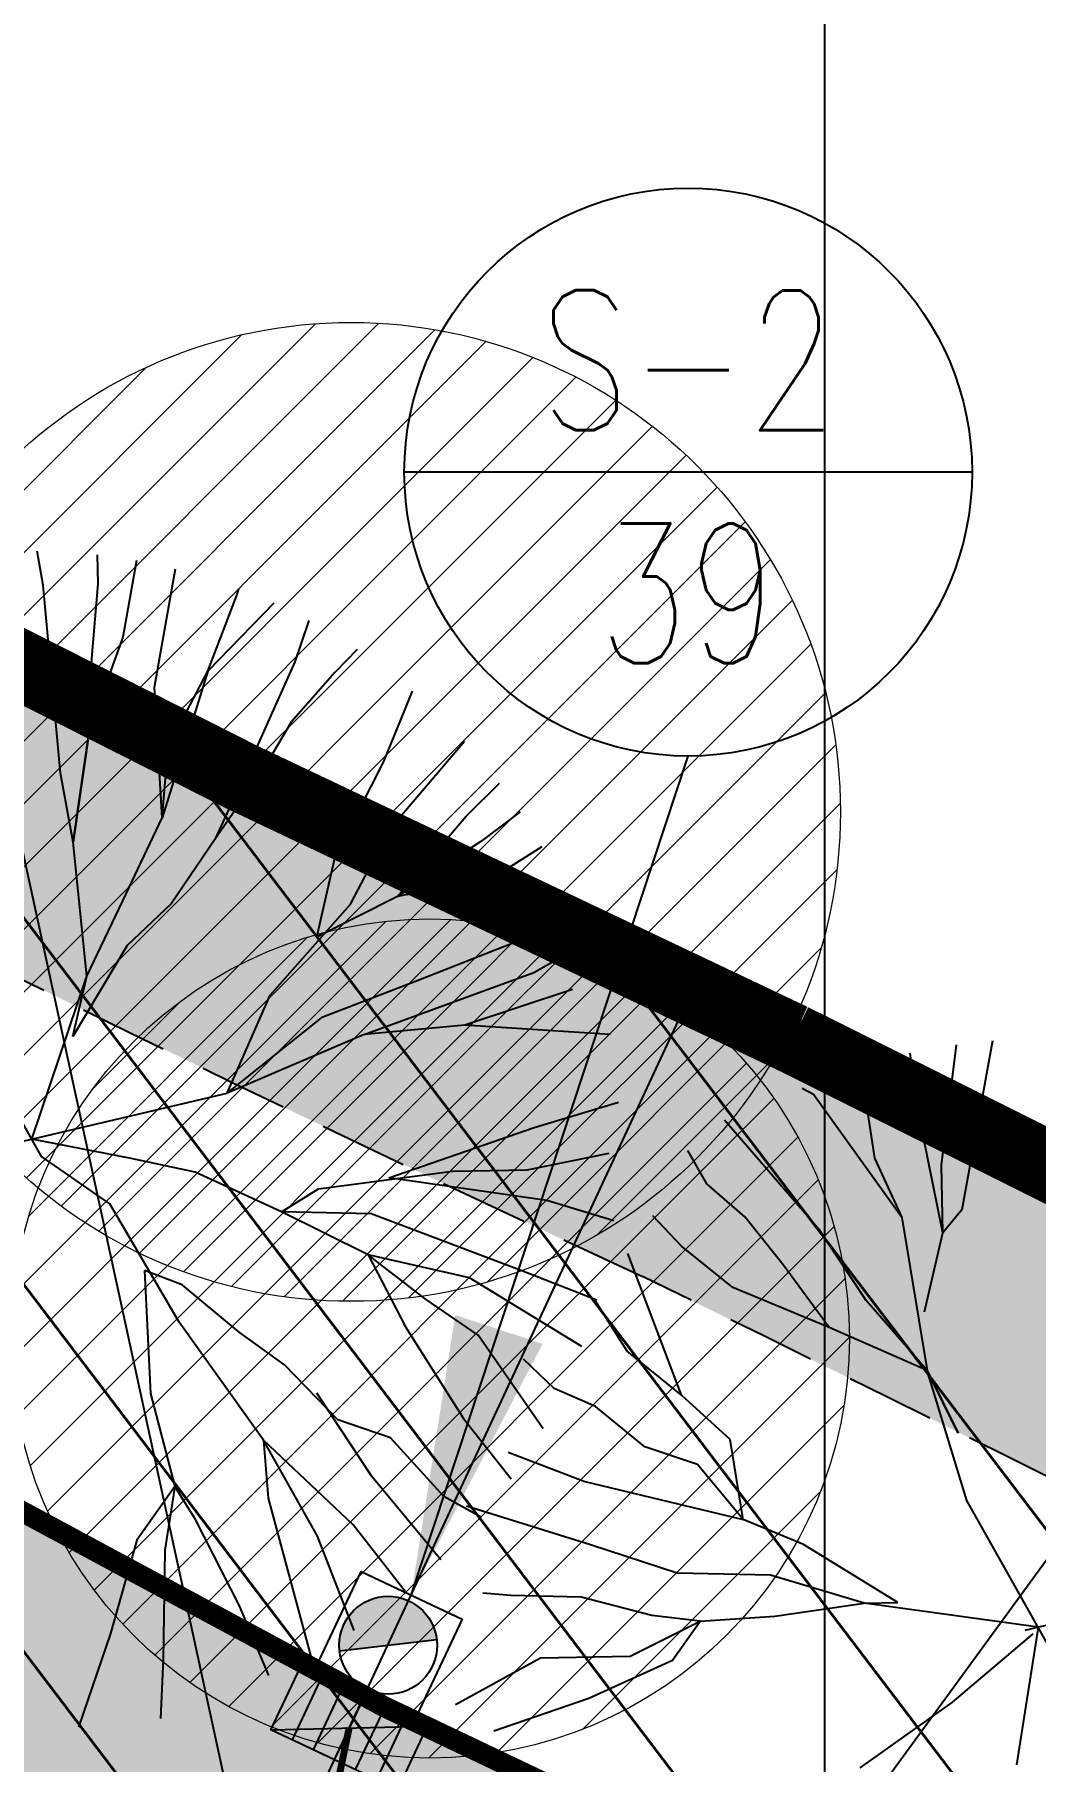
# Model space of a CAD drawing. Extents: x 352140 to 354978, y 6304672 to 6307963.
# Drawn here: x 352394.35 to 352401.51, y 6306007.36 to 6306019.71 of the extents above; entities that cross this region are included whole.
import ezdxf
from ezdxf import colors
from ezdxf.entities.mleader import LeaderData, LeaderLine
from ezdxf.enums import TextEntityAlignment as Align
from ezdxf.math import Vec2, Vec3

# ---------------------------------------------------------------- set-up
doc = ezdxf.new("R2010")
doc.units = 0
for name, pattern in [('CENTER', [50.800000000000004, 31.75, -6.35, 6.35, -6.35]), ('CONTINUOS', [0]), ('DASHDOT', [1, 0.5, -0.25, 0, -0.25]), ('DASHED', [19.049999999999997, 12.7, -6.35])]:
    doc.linetypes.add(name, pattern=pattern)
doc.layers.get('0').update_dxf_attribs({"linetype": 'CONTINUOUS'})
for name, color, linetype in [('00-S2_ALL AREA APORTANTES', 150, 'CONTINUOUS'), ('00_All ext_Descarga sum', 1, 'CONTINUOUS'), ('00_All ext_Txt', 4, 'CONTINUOUS'), ('00_S2_All ext_Sumidero', 3, 'CONTINUOUS'), ('02_Geo ext_Acotamiento', 7, 'CONTINUOUS'), ('02_Geo ext_Eje', 4, 'CONTINUOUS'), ('02_Geo ext_Geometria', 2, 'CONTINUOUS'), ('03_Pav ext_HCV', 34, 'CONTINUOUS'), ('03_Pav ext_Vereda HC', 42, 'CONTINUOUS'), ('03_Pav proy_Solera Tipo A', 1, 'CONTINUOUS'), ('03_S2_Pav ext_Borde vereda', 7, 'CONTINUOUS'), ('05_All ext_Txt', 4, 'CONTINUOUS'), ('1-coordenadas', 8, 'CONTINUOUS'), ('Paisajismo', 253, 'CONTINUOUS')]:
    doc.layers.add(name, color=color, linetype=linetype)
doc.layers.add('0_ASD_LINEA OFICIAL', color=253, linetype='DASHDOT', lineweight=20)
doc.layers.add('0_ASD_TOPOGRAFIA_ELEMENTOS', color=7, linetype='CONTINUOS', lineweight=5, true_color=0xbdbdbd)
doc.styles.add('ROMANS', font='romans.shx', dxfattribs={"width": 0.75})
doc.dimstyles.new('acio', dxfattribs={"dimscale": 0, "dimtxt": 2, "dimasz": 2, "dimexe": 1, "dimexo": 1, "dimtad": 1, "dimrnd": 0.05, "dimzin": 1, "dimtxsty": 'ROMANS', "dimcen": 2.5, "dimclrt": 2, "dimaunit": 2, "dimazin": 0, "dimtfac": 1, "dimtmove": 0, "dimatfit": 3, "dimfxl": 1, "dimfxlon": 1, "dimarcsym": 0})
doc.dimstyles.new('Principal', dxfattribs={"dimscale": 0, "dimtxt": 2, "dimasz": 2, "dimexe": 1, "dimexo": 1, "dimtad": 1, "dimrnd": 0.05, "dimzin": 1, "dimtxsty": 'ROMANS', "dimcen": 2.5, "dimclrt": 2, "dimaunit": 2, "dimadec": 0, "dimazin": 0, "dimtfac": 1, "dimtmove": 0, "dimatfit": 3, "dimfxl": 1, "dimfxlon": 1, "dimarcsym": 0})
pattern_1 = [(127.2451660467093, (0, 0), (-1.263734244477452, -0.9607975902004564), [])]
pattern_2 = [(0, (0, 0), (0.15875, 0.3175), [0, -0.3175])]

# ---------------------------------------------------------------- blocks, each defined once
blk = doc.blocks.new('COORDENADAS')
at = {"layer": '1-coordenadas'}
blk.add_line((220, -900.625), (220, -0.625), dxfattribs=at)
blk = doc.blocks.new('_Dot')
at = {"color": 0, "linetype": 'ByBlock', "lineweight": -2}
blk.add_line((-0.5, 0), (-1, 0), dxfattribs=at)
at = {"color": 0, "linetype": 'ByBlock', "const_width": 0.5}
blk.add_lwpolyline([(-0.25, 0, 1), (0.25, 0, 1)], format="xyb", close=True, dxfattribs=at)
blk = doc.blocks.new('*D955')
at = {"layer": '02_Geo ext_Geometria', "color": 0, "lineweight": -2, "transparency": 16777216}
blk.add_line((352392.4397094953, 6306010.009958938), (352389.7437615907, 6306004.589848981), dxfattribs=at)
at = {"layer": '02_Geo ext_Geometria', "color": 0, "transparency": 16777216}
blk.add_solid([(352389.5945353578, 6306004.664073702), (352389.8929878236, 6306004.51562426), (352389.2984132641, 6306003.694491584)], dxfattribs=at)
at = {"layer": '02_Geo ext_Geometria', "color": 2, "transparency": 16777216, "insert": (352390.5016596885, 6306008.1518423), "char_height": 1, "attachment_point": 5, "rotation": 63.554373259622935, "style": 'ROMANS'}
blk.add_mtext('R192,50', dxfattribs=at)
blk = doc.blocks.new('SUMIDEROS2-flat-36')
h = blk.add_hatch(color=256)
h.dxf.hatch_style = 1
h.paths.add_polyline_path([(-2384012.433764914, 5850958.890662028), (-2384013.236991516, 5850959.486335617), (-2384012.135928119, 5850959.292275329)])
h = blk.add_hatch(color=256)
h.dxf.hatch_style = 1
h.paths.add_polyline_path([(-2384013.425125614, 5850958.89225714, 1), (-2384012.727470282, 5850958.835011723)])
at = {"ltscale": 0.5}
blk.add_line((-2384012.135928119, 5850959.292275329), (-2384013.236991516, 5850959.486335617), dxfattribs=at)
for points in [[(-2384012.939154722, 5850959.887948919), (-2384012.135928119, 5850959.292275329), (-2384012.433764914, 5850958.890662028), (-2384013.236991516, 5850959.486335617)], [(-2384013.236991516, 5850959.486335617), (-2384012.939154722, 5850959.887948919), (-2384012.135928119, 5850959.292275329), (-2384012.433764914, 5850958.890662028)]]:
    blk.add_lwpolyline(points, close=True)
for points in [[(-2384013.103120416, 5850959.387056686), (-2384012.805283621, 5850959.788669988)], [(-2384012.969249316, 5850959.287777754), (-2384012.671412521, 5850959.689391055)], [(-2384012.835378215, 5850959.188498823), (-2384012.53754142, 5850959.590112124)], [(-2384012.514087574, 5850958.950229387), (-2384012.990626445, 5850958.307648106), (-2384013.633207727, 5850958.784186976), (-2384013.156668856, 5850959.426768258)], [(-2384012.701507115, 5850959.089219891), (-2384012.40367032, 5850959.490833192)], [(-2384012.701507115, 5850959.089219891), (-2384012.40367032, 5850959.490833192)], [(-2384012.567636014, 5850958.98994096), (-2384012.269799219, 5850959.391554261)], [(-2384012.727470282, 5850958.835011723), (-2384013.425125613, 5850958.89225714)]]:
    blk.add_lwpolyline(points)
blk.add_circle((-2384013.076297948, 5850958.863634431), 0.35, dxfattribs=at)
blk = doc.blocks.new('*D1192')
at = {"layer": '02_Geo ext_Acotamiento', "color": 0, "lineweight": -2, "transparency": 16777216}
blk.add_line((352392.9165986432, 6306017.745887456), (352390.0729390397, 6306012.40179472), dxfattribs=at)
at = {"layer": '02_Geo ext_Acotamiento', "color": 0, "transparency": 16777216}
blk.add_solid([(352389.9258057098, 6306012.480086233), (352390.2200723691, 6306012.323503207), (352389.6031899611, 6306011.518994741)], dxfattribs=at)
at = {"layer": '02_Geo ext_Acotamiento', "color": 2, "transparency": 16777216, "insert": (352390.9282922097, 6306015.941650215), "char_height": 1, "attachment_point": 5, "rotation": 61.9819900856352, "style": 'ROMANS'}
blk.add_mtext('R415,75', dxfattribs=at)
blk = doc.blocks.new('A$C27410629')
at = {"true_color": 0x136734, "transparency": 33554559}
h = blk.add_hatch(dxfattribs=at)
h.set_pattern_fill('ANSI31', color=116, scale=0.5)
h.set_pattern_definition([(45, (-8759.562515186517, -519.1035735587502), (-1.122532015133644, 1.122532015133644), [])])
h.paths.add_polyline_path([(137.5068959888558, 1252.464406617455, 0.1176268807227723), (109.8147584422568, 1254.193915082657, 0.06692451075002814), (94.44469839795602, 1249.334472017372, 0.3153492887079504), (64.30173641118381, 1196.270282113329, 0.02268268711599586), (65.7292635223912, 1185.310127003227), (112.3603922077091, 1218.953454515778), (153.4782689701005, 1161.962272479494), (172.1053089193083, 1139.480769404351), (187.9579650288579, 1141.807885415954), (193.565073162812, 1120.465553675225), (224.197974734232, 1050.129297271156), (250.6203797236194, 989.4787086543838), (268.1526288855184, 972.7353945672494, 7.254700715645028e-06), (291.4898137452492, 983.2987389690225), (238.1945199318034, 1105.633967029937), (205.2934048173047, 1181.112163638985), (177.0531538182076, 1197.651557407602)])
at = {"layer": '0_ASD_LINEA OFICIAL', "ltscale": 8}
blk.add_lwpolyline([(76.7953272922519, 1069.871826448478, 0.5, 0.5, 0.008260282951669902), (73.75120944769878, 1083.84613889671, 0.5, 0.5, 0.02844360343618716), (70.02322302448738, 1095.123899362329, 0.5, 0.5, -0.01256414860962356), (61.85169162339338, 1118.103795091622, 0.5, 0.5, -4.818861119802034e-05), (57.16621416757698, 1131.528602737148, 0.5, 0.5, -0.0136636635266434), (47.35306737102655, 1157.144811785064, 0.5, 0.5, -0.05826520656828901), (39.5238239384571, 1192.667044975913, 0.5, 0.5, 0), (39.52382393476162, 1192.667044975795, 0.5, 0.5, -0.003961724196727663), (39.30971049536311, 1195.102375908729, 0.5, 0.5, -0.2741006311764708), (74.41974673312143, 1266.696226243977, 0.5, 0.5, 0), (74.41974673312143, 1266.696226243977, 0.5, 0.5, -0.1176347053763299), (110.9320621097566, 1279.578054116107, 0.5, 0.5, -0.1054479127376658), (145.7934265161566, 1276.066786170079, 0.5, 0.5, -0.04227284655680764), (159.0130519136401, 1270.583866395673, 0.5, 0.5, 0), (184.10035183937, 1256.740404939204, 0.5, 0.5, 0.01893733475849715), (195.808663727601, 1250.818771916636, 0.5, 0.5, -0.01147472138864261), (213.8720052116551, 1241.444718308924, 0.5, 0.5, 0.04962077657042385), (224.067825478156, 1237.140783889462, 0.5, 0.5, 0), (224.0678254780942, 1237.140783889882, 0.5, 0.5, 0), (224.0678254781378, 1237.140783889459, 0.5, 0.5, 0.08893158875618948), (244.7299903754392, 1234.105212128939, 0.5, 0.5, 0.01937286437110759), (253.1142150382038, 1234.676184867732, 0.5, 0.5, 0.02338769991160948), (286.0191263138258, 1240.57846385429, 0.5, 0.5, 0.02981475030709136), (329.8275544899516, 1253.395882122717, 0.5, 0.5, 0.005373472105566591)], format="xyseb", dxfattribs=at)
at = {"layer": '0_ASD_LINEA OFICIAL', "ltscale": 8, "const_width": 0.5}
blk.add_lwpolyline([(250.6203797236194, 989.4787086543838), (268.1526288854875, 972.7353945673531, 7.254700715664111e-06), (291.4898137452146, 983.2987389692971), (291.4898137452146, 983.2987389692971), (238.1945199318034, 1105.633967029937), (205.2934048173047, 1181.112163638985), (177.0531538182076, 1197.651557407602), (137.6146324061954, 1252.315079214)], format="xyb", dxfattribs=at)
blk = doc.blocks.new('1.0 - LO RECABARREN LOTEO PARQUE - VEGETACION PROPUESTA ETAPA MUNICIPAL')
at = {"layer": 'Paisajismo', "color": 251}
for p, q in [((352394.407557191, 6306015.775457537), (352394.3664643557, 6306016.018236139)), ((352394.8011049217, 6306015.785296677), (352394.7972008882, 6306015.992068029)), ((352395.0763914608, 6306015.951131905), (352394.9777115349, 6306015.40383867)), ((352395.2057028178, 6306015.045884998), (352395.354435544, 6306015.89099902)), ((352394.5335319584, 6306014.429430371), (352394.407557191, 6306015.775457537)), ((352394.757799421, 6306015.250000251), (352394.8011049217, 6306015.785296677)), ((352395.5874107037, 6306015.158768941), (352395.7908940514, 6306015.697089672)), ((352395.7908940514, 6306015.697089672), (352395.8072019365, 6306015.749312389)), ((352396.0591975951, 6306015.645638151), (352395.5874107037, 6306015.158768941)), ((352396.3092231476, 6306015.521909145), (352396.2079086785, 6306015.225811459)), ((352394.9777115349, 6306015.40383867), (352394.7406872946, 6306014.741923704)), ((352396.6552000998, 6306015.315048396), (352396.4955977102, 6306015.149194106)), ((352394.7406872946, 6306014.741923704), (352394.757799421, 6306015.250000251)), ((352396.2079086785, 6306015.225811459), (352395.7641089557, 6306014.231284782)), ((352395.5874107037, 6306015.158768941), (352395.2600262225, 6306014.110358463)), ((352395.3038361422, 6306014.618939089), (352395.5874107037, 6306015.158768941)), ((352396.4955977102, 6306015.149194106), (352396.1817968846, 6306014.795858511)), ((352395.2600262225, 6306014.110358463), (352395.2057028178, 6306015.045884998)), ((352396.8448353185, 6306014.513320506), (352397.0511538736, 6306015.016635851)), ((352394.6223344834, 6306013.937975542), (352394.7406872946, 6306014.741923704)), ((352394.7406872946, 6306014.741923704), (352394.6223344834, 6306013.937975542)), ((352396.1817968846, 6306014.795858511), (352395.9747805467, 6306014.444539106)), ((352395.2600262225, 6306014.110358463), (352395.3038361422, 6306014.618939089)), ((352396.8905334332, 6306014.034248808), (352397.4224595618, 6306014.659349957)), ((352396.4958621403, 6306013.822465952), (352396.8448353185, 6306014.513320506)), ((352394.6223344834, 6306013.937975542), (352394.5335319584, 6306014.429430371)), ((352395.9747805467, 6306014.444539106), (352395.636803847, 6306013.957129662)), ((352397.4354744441, 6306014.121963374), (352397.6736462371, 6306014.359155)), ((352395.7641089557, 6306014.231284782), (352395.636803847, 6306013.957129662)), ((352394.9774604435, 6306013.517100086), (352395.2600262225, 6306014.110358463)), ((352396.9434879581, 6306013.549161382), (352397.4354744441, 6306014.121963374)), ((352397.8205090004, 6306014.153490767), (352397.539417425, 6306013.942796991)), ((352395.636803847, 6306013.957129662), (352395.325020581, 6306013.496937022)), ((352396.606958931, 6306013.494415882), (352396.8905334332, 6306014.034248808)), ((352394.7205837347, 6306012.977771239), (352394.6223344834, 6306013.937975542)), ((352397.539417425, 6306013.942796991), (352396.9434879581, 6306013.549161382)), ((352397.9748774886, 6306013.904636675), (352397.6247752471, 6306013.682778017)), ((352396.3657637857, 6306013.256497256), (352396.4958621403, 6306013.822465952)), ((352397.6247752471, 6306013.682778017), (352396.9434879581, 6306013.549161382)), ((352394.7205837347, 6306012.977771239), (352394.9774604435, 6306013.517100086)), ((352395.325020581, 6306013.496937022), (352395.010210973, 6306013.197029951)), ((352396.0317395701, 6306012.842184366), (352396.606958931, 6306013.494415882)), ((352396.9434879581, 6306013.549161382), (352396.3657637857, 6306013.256497256)), ((352397.9992147015, 6306013.306912679), (352398.1775266915, 6306013.502524097)), ((352397.0713935291, 6306012.941986889), (352397.9992147015, 6306013.306912679)), ((352397.919158612, 6306013.004070116), (352398.2904649546, 6306013.217042491)), ((352395.010210973, 6306013.197029951), (352394.6218672559, 6306012.548326819)), ((352394.3272263783, 6306011.814241485), (352394.7205837347, 6306012.977771239)), ((352394.6218672559, 6306012.548326819), (352394.7205837347, 6306012.977771239)), ((352396.7047037632, 6306012.560927379), (352397.919158612, 6306013.004070116)), ((352395.7244958421, 6306012.141561831), (352396.0317395701, 6306012.842184366)), ((352396.4085194221, 6306012.688955608), (352397.0713935291, 6306012.941986889)), ((352398.1941605836, 6306012.883012877), (352397.4245019871, 6306012.627965407)), ((352394.3977387934, 6306011.688930868), (352393.8174406262, 6306012.720203457)), ((352395.7244958421, 6306012.141561831), (352396.4085194221, 6306012.688955608)), ((352397.4245019871, 6306012.627965407), (352396.7047037632, 6306012.560927379)), ((352397.4245019871, 6306012.627965407), (352396.7047037632, 6306012.560927379)), ((352398.4643823094, 6306012.561938935), (352397.4245019871, 6306012.627965407)), ((352396.7047037632, 6306012.560927379), (352395.7244958421, 6306012.141561831)), ((352400.833975738, 6306011.626637027), (352400.9425654446, 6306012.487567544)), ((352401.1986060909, 6306012.515454346), (352400.9807875535, 6306011.307402223)), ((352400.6655391911, 6306012.025966247), (352400.6115242835, 6306012.427620506)), ((352400.2553817276, 6306012.331716693), (352400.355368128, 6306011.67609775)), ((352394.2355411559, 6306011.792763567), (352395.7244958421, 6306012.141561831)), ((352399.9193792235, 6306012.132630842), (352399.8384750694, 6306012.17482718)), ((352400.5503140101, 6306011.252197947), (352399.9193792235, 6306012.132630842)), ((352397.9199455174, 6306011.897185374), (352398.5231242666, 6306012.077967834)), ((352400.8430921781, 6306011.143798521), (352400.6655391911, 6306012.025966247)), ((352396.8809484431, 6306011.535435339), (352397.9199455174, 6306011.897185374)), ((352399.9645047156, 6306011.160964432), (352399.2819593138, 6306011.949793971)), ((352395.0389612325, 6306011.674315494), (352394.3272263783, 6306011.814241485)), ((352399.157049459, 6306011.493129672), (352399.019027638, 6306011.731039297)), ((352394.8848338941, 6306011.350716931), (352394.3977387934, 6306011.688930868)), ((352395.4948190034, 6306011.576027371), (352395.0389612325, 6306011.674315494)), ((352397.8713178698, 6306011.594172548), (352398.4566228027, 6306011.712118788)), ((352400.355368128, 6306011.67609775), (352400.5503140101, 6306011.252197947)), ((352400.8430921781, 6306011.143798521), (352400.833975738, 6306011.626637027)), ((352396.114387608, 6306011.293762227), (352395.4948190034, 6306011.576027371)), ((352396.3783280627, 6306011.459088378), (352397.3373865092, 6306011.58409143)), ((352398.0102414231, 6306011.375627999), (352396.8809484431, 6306011.535435339)), ((352397.3373865092, 6306011.58409143), (352397.8713178698, 6306011.594172548)), ((352399.4285557937, 6306011.257740361), (352399.157049459, 6306011.493129672)), ((352396.114387608, 6306011.293762227), (352396.3783280627, 6306011.459088378)), ((352398.4905265701, 6306011.22939775), (352398.0102414231, 6306011.375627999)), ((352395.3815123769, 6306010.504933558), (352394.8848338941, 6306011.350716931)), ((352396.7344628017, 6306010.9847844), (352396.114387608, 6306011.293762227)), ((352396.7556101063, 6306011.279143779), (352396.114387608, 6306011.293762227)), ((352397.8315430708, 6306010.871877828), (352396.7556101063, 6306011.279143779)), ((352398.9744761938, 6306011.048141184), (352398.769248823, 6306011.265645811)), ((352399.7020774031, 6306010.915497033), (352399.4285557937, 6306011.257740361)), ((352400.5503140101, 6306011.252197947), (352400.731174106, 6306010.159936028)), ((352400.9807875535, 6306011.307402223), (352400.8430921781, 6306011.143798521)), ((352400.2944460228, 6306010.65944365), (352399.9645047156, 6306011.160964432)), ((352400.7129938339, 6306010.577829313), (352400.8430921781, 6306011.143798521)), ((352398.9745034087, 6306009.981492172), (352398.5919406663, 6306010.996595342)), ((352399.3420621217, 6306010.753199325), (352398.9744761938, 6306011.048141184)), ((352395.1341819161, 6306010.874396721), (352395.1775223791, 6306009.993328583)), ((352395.4031640431, 6306010.772580213), (352395.1341819161, 6306010.874396721)), ((352397.4575602601, 6306010.821806099), (352396.7344628017, 6306010.9847844)), ((352396.7344628017, 6306010.9847844), (352397.0016052782, 6306010.471064438)), ((352397.1409623898, 6306010.671770992), (352396.7344628017, 6306010.9847844)), ((352398.3700579461, 6306010.660714894), (352397.8315430708, 6306010.871877828)), ((352400.0310122163, 6306010.467401743), (352399.7020774031, 6306010.915497033)), ((352395.8101702202, 6306010.432854122), (352395.4031640431, 6306010.772580213)), ((352398.26113247, 6306010.331172527), (352397.4575602601, 6306010.821806099)), ((352400.0310122163, 6306010.467401743), (352399.3420621217, 6306010.753199325)), ((352397.5197575755, 6306010.411685145), (352397.1409623898, 6306010.671770992)), ((352398.5864330716, 6306010.296172303), (352398.358441787, 6306010.654125975)), ((352400.731174106, 6306010.159936028), (352400.2944460228, 6306010.65944365)), ((352395.9849776357, 6306009.661163343), (352395.3815123769, 6306010.504933558)), ((352396.1350676851, 6306010.198472884), (352395.8101702202, 6306010.432854122)), ((352397.0016052782, 6306010.471064438), (352397.416238037, 6306009.81475302)), ((352397.984855217, 6306009.741354139), (352397.5197575755, 6306010.411685145)), ((352400.731174106, 6306010.159936028), (352400.0310122163, 6306010.467401743)), ((352398.9745034087, 6306009.981492172), (352398.5864330716, 6306010.296172303)), ((352396.5163870195, 6306009.804817308), (352396.1350676851, 6306010.198472884)), ((352398.0630327233, 6306010.029386153), (352397.8454241686, 6306010.239067784)), ((352400.9533222005, 6306009.709824504), (352400.731174106, 6306010.159936028)), ((352400.731174106, 6306010.159936028), (352400.9533222005, 6306009.709824504)), ((352401.0157946378, 6306009.229972835), (352400.731174106, 6306010.159936028)), ((352398.3592170627, 6306009.901357925), (352398.0630327233, 6306010.029386153)), ((352395.1775223791, 6306009.993328583), (352395.3503122369, 6306009.328494851)), ((352396.7603735974, 6306009.399860747), (352396.3669849662, 6306009.996196623)), ((352398.711818815, 6306009.614055275), (352398.3592170627, 6306009.901357925)), ((352399.3223646161, 6306009.666052855), (352398.9745034087, 6306009.981492172)), ((352396.8926602824, 6306009.678301232), (352396.5163870195, 6306009.804817308)), ((352397.416238037, 6306009.81475302), (352397.7571550988, 6306009.383048435)), ((352396.6260968846, 6306009.055192669), (352395.9849776357, 6306009.661163343)), ((352395.9849776357, 6306009.661163343), (352396.019151327, 6306009.244987961)), ((352396.3718430615, 6306008.973649308), (352395.9849776357, 6306009.661163343)), ((352397.2744818067, 6306009.257929815), (352396.8926602824, 6306009.678301232)), ((352399.4160181121, 6306009.092872432), (352399.3223646161, 6306009.666052855)), ((352397.7352170245, 6306009.575709902), (352398.2822276112, 6306009.364657946)), ((352399.0880943071, 6306009.487539241), (352398.711818815, 6306009.614055275)), ((352397.2542865592, 6306008.80542235), (352396.7603735974, 6306009.399860747)), ((352399.4160181121, 6306009.092872432), (352399.0880943071, 6306009.487539241)), ((352395.3503122369, 6306009.328494851), (352395.0795390232, 6306008.945490538)), ((352395.3503122369, 6306009.328494851), (352395.2787979706, 6306008.872838711)), ((352395.4990830247, 6306009.094289741), (352395.3503122369, 6306009.328494851)), ((352397.5432871835, 6306009.106463139), (352397.2744818067, 6306009.257929815)), ((352398.2822276112, 6306009.364657946), (352399.4160181121, 6306009.092872432)), ((352396.019151327, 6306009.244987961), (352396.3243199506, 6306008.114683681)), ((352398.3244861634, 6306008.911920588), (352397.4379507622, 6306009.189145152)), ((352401.5960928051, 6306008.198700245), (352401.0157946378, 6306009.229972835)), ((352395.812431759, 6306008.476317086), (352395.4990830247, 6306009.094289741)), ((352396.9971014664, 6306008.579186947), (352396.6260968846, 6306009.055192669)), ((352399.4160181121, 6306009.092872432), (352399.4160181121, 6306009.092872432)), ((352399.8466934576, 6306008.913939023), (352399.4160181121, 6306009.092872432)), ((352395.0795390232, 6306008.945490538), (352394.8910254944, 6306008.27779116)), ((352396.6335474469, 6306008.299132125), (352396.3718430615, 6306008.973649308)), ((352398.9425415701, 6306008.709799766), (352398.3244861634, 6306008.911920588)), ((352400.5221774001, 6306008.499109149), (352399.8466934576, 6306008.913939023)), ((352395.2787979706, 6306008.872838711), (352395.2667275165, 6306008.097619505)), ((352399.6104595751, 6306008.695688428), (352398.9425415701, 6306008.709799766)), ((352400.2819083986, 6306008.494572648), (352399.6104595751, 6306008.695688428)), ((352401.4338951676, 6306008.302532944), (352402.9228498538, 6306008.651331209)), ((352397.7545894611, 6306008.549677758), (352397.5531606068, 6306008.565999631)), ((352398.2575920273, 6306008.539049362), (352397.7545894611, 6306008.549677758)), ((352398.7628733324, 6306008.407711205), (352398.2575920273, 6306008.539049362)), ((352396.0229770602, 6306007.977156195), (352395.812431759, 6306008.476317086)), ((352399.1092787458, 6306008.365537174), (352398.7628733324, 6306008.407711205)), ((352399.1092787458, 6306008.365537174), (352399.6427034598, 6306008.402334049)), ((352399.6427034598, 6306008.402334049), (352400.2819083986, 6306008.494572648)), ((352400.2819083986, 6306008.494572648), (352400.5221774001, 6306008.499109149)), ((352401.5255803899, 6306008.324010862), (352400.2819083986, 6306008.494572648)), ((352394.8910254944, 6306008.27779116), (352394.6623017187, 6306007.609332575)), ((352398.6065824301, 6306008.115533274), (352399.1092787458, 6306008.365537174)), ((352398.9096851549, 6306008.08847589), (352399.1092787458, 6306008.365537174)), ((352401.4877928868, 6306008.276828336), (352400.9095472448, 6306007.784879316)), ((352401.5255803899, 6306008.324010862), (352401.3719643409, 6306007.339304294)), ((352395.2667275165, 6306008.097619505), (352395.2481021904, 6306007.66968728)), ((352397.3578968028, 6306007.771268436), (352397.9658643508, 6306008.103435923)), ((352397.9658643508, 6306008.103435923), (352398.6065824301, 6306008.115533274)), ((352398.3114762025, 6306007.815550027), (352398.9096851549, 6306008.08847589)), ((352397.6320881518, 6306007.581343043), (352398.3114762025, 6306007.815550027)), ((352400.9095472448, 6306007.784879316), (352400.2507082586, 6306007.318133941))]:
    blk.add_line(p, q, dxfattribs=at)

msp = doc.modelspace()

# ---------------------------------------------------------------- hatches: boundary and pattern name
at = {"layer": '00-S2_ALL AREA APORTANTES', "linetype": 'DASHED', "lineweight": 40, "ltscale": 0.25}
h = msp.add_hatch(dxfattribs=at)
h.set_pattern_fill('ANSI31', color=150, scale=0.5, angle=82.24516604670926)
h.set_pattern_definition(pattern_1)
h.paths.add_polyline_path([(352399.0521622978, 6306012.870469477, -0.0170767730980611), (352388.0635043124, 6306018.452636186), (352368.6919578539, 6306029.142078953), (352362.6503608673, 6306018.193418741), (352382.0242852708, 6306007.508317047, 0.01673573825640784), (352393.5058148451, 6306001.665043202, -0.002473711002136725), (352393.7741001321, 6306001.538003581)])
h = msp.add_hatch(dxfattribs=at)
h.set_pattern_fill('ANSI31', color=40, scale=0.5, angle=82.24516604670926)
h.set_pattern_definition(pattern_1)
h.paths.add_polyline_path([(352428.694388977, 6305998.640914805, -0.04502712783684813), (352417.8351576842, 6306003.156949556, 0.01162693434592078), (352399.5545656244, 6306012.637413958, -0.000767111363295252), (352399.0521622978, 6306012.870469477), (352393.7741001321, 6306001.538003581, -0.007788078555777668), (352394.6103214559, 6306001.120813075), (352411.883902679, 6305992.164353206, 0.04469826416295814), (352425.7015814067, 6305986.480838565)])
at = {"layer": '03_Pav ext_HCV'}
h = msp.add_hatch(dxfattribs=at)
h.set_pattern_fill('SWAMP', color=256, scale=0.025, angle=-5.87842838446813e-10, style=0)
h.set_pattern_definition([(359.9999999994121, (0, 0), (0.3175000000056422, 0.5499261309017425), [0.079375, -0.555625]), (90, (0.0396875, -4.071855352894005e-13), (-0.3174999999943578, 0.5499261309082575), [0.0396875, -1.06016476181]), (90, (0.049609375, -5.089819191117507e-13), (-0.3174999999943578, 0.5499261309082575), [0.03175, -1.06810226181]), (90, (0.029765625, -3.053891514670504e-13), (-0.3174999999943578, 0.5499261309082575), [0.03175, -1.06810226181]), (59.99999999941215, (0.05953125000000001, -6.107783029341008e-13), (-0.3174999995629745, 0.5499261311573168), [0.0254, -0.6096]), (119.9999999994121, (0.01984375, -2.035927676447003e-13), (-0.6349999995686166, 2.555744082988348e-10), [0.0254, -0.6095999999999999])])
h.paths.add_polyline_path([(352360.868372727, 6306028.31840835, 0.2867501767208371), (352276.1412867496, 6306023.175510557, 0.01869958964940587), (352271.7705830562, 6306019.63894139, 0.1387730875209856), (352249.4208122046, 6305985.325619695, 0.08211699766830355), (352247.1096555825, 6305968.544474194), (352254.11489188, 6305968.473110226, -0.0849190631894005), (352256.1782145034, 6305983.480684427, -0.1378571209184878), (352276.3741181307, 6306014.365663016, -0.08216666129112944), (352277.762515263, 6306015.224032857), (352283.6096528716, 6306017.625902134, -0.7562922686620178), (352284.3226251645, 6306016.717655372), (352280.5182882363, 6306011.50930614, -0.05613840177760803), (352279.7611070714, 6306010.685063163, 0.1378525137337985), (352260.9870741788, 6305982.104565816), (352259.4697379309, 6305977.322016968, 0.03125424276533748), (352257.2518488735, 6305968.441153317), (352264.3677510897, 6305968.368661969, -0.02665530429574394), (352266.1419831768, 6305975.205145839), (352267.6593194248, 6305979.987694686, -0.1347586241790884), (352283.8411908795, 6306004.95120816, 0.05309188545623043), (352286.6875024904, 6306008.087643748), (352291.8375113436, 6306015.138292825, -0.1315344263085925), (352295.8643306832, 6306018.383788061, -0.2245901210606135), (352352.3677380227, 6306016.96834866, -0.1771469914567127), (352353.7775416014, 6306015.464844507), (352355.0256382796, 6306012.534005799, 0.1587547824207233), (352356.2473872155, 6306011.133888852), (352356.61527247, 6306010.904603812, 0.03127920765357715), (352404.2635354987, 6305985.296902456, 0.1549179150466921), (352406.0652175725, 6305985.073782303), (352409.3647523095, 6305985.688455695, -0.1516099281221849), (352411.13108648, 6305985.481296828, 0.09607903957190114), (352450.5630709757, 6305976.410355219, 0.02015954793188863), (352451.6638567296, 6305976.417867715, 0.03045081609371835), (352465.8170346431, 6305977.967684446, -0.006248532946582673), (352484.699637598, 6305980.9866748, 0.02063806963239873), (352496.4057222297, 6305983.221488672, 0.002065357639369774), (352497.5663418849, 6305983.498192595), (352495.9099347821, 6305990.600186132), (352492.9982529592, 6305990.597078585, -0.7874431456719597), (352492.7225948891, 6305991.73057545), (352495.3422021209, 6305993.034390673), (352493.6820656086, 6306000.152374386, 0.03088089592298866), (352481.5194309896, 6305996.589871377, -0.06443924997046216), (352455.7354173818, 6305990.740502411), (352459.2428169689, 6305990.830949344), (352455.7354173818, 6305990.740502411, -0.01148082269427051), (352451.0179998683, 6305990.402995264, -0.02776823934322075), (352440.8206754049, 6305991.327020614), (352444.24992591, 6305990.587070875), (352440.8206754049, 6305991.327020614, -0.07020690110198488), (352416.0878331155, 6305998.601983743), (352416.6023085983, 6305998.041795899), (352413.0038271977, 6305999.99411206, -0.03572216795586271)])
at = {"layer": '03_Pav ext_Vereda HC'}
h = msp.add_hatch(dxfattribs=at)
h.set_pattern_fill('DOTS', color=256, scale=0.2, style=0)
h.set_pattern_definition(pattern_2)
h.paths.add_polyline_path([(352461.265296371, 6305996.923199476, -0.006361697274306652), (352458.5671843474, 6305996.559426215), (352458.8039589947, 6305994.573484398, 0.006373756063405232), (352461.5577246899, 6305994.944693554, 0.02254195958938864), (352495.2202422092, 6306001.482094497), (352495.3501705392, 6306000.925015167), (352499.2401742685, 6306001.85691995), (352499.1038702787, 6306002.441335492, 0.01837896598131039), (352525.9458107713, 6306010.280892), (352525.2850116004, 6306012.168839185, -0.04355006323617334)])
h.paths.add_polyline_path([(352444.877366273, 6305995.775925941), (352444.6389070644, 6305993.777767145, 0.01650058402313723), (352451.8286896291, 6305993.950240446), (352451.5914561742, 6305995.9400305, -0.01569666753639558)])
h.paths.add_polyline_path([(352418.7261703826, 6306002.697098588), (352417.8951709915, 6306000.876147664, 0.0775292981522187), (352437.6729332349, 6305994.479099461), (352437.9101192286, 6305996.466589406, -0.0775304526635592)])
h.paths.add_polyline_path([(352399.5545656244, 6306012.637413958, -0.01784411821687169), (352388.0635043115, 6306018.452636186), (352362.9762043863, 6306032.296097642, 0.175923676694206), (352305.5852803702, 6306039.762695248), (352306.1410247717, 6306037.827802296, -0.1750939250216685), (352362.0333407134, 6306030.532090019), (352387.0972738728, 6306016.701522614, 0.01781344841789345), (352398.6953473628, 6306010.831246005, -0.008288106280014222), (352411.7127329188, 6306004.189408959), (352412.5445683602, 6306006.012191901, 0.00823263315638628)])
h = msp.add_hatch(dxfattribs=at)
h.set_pattern_fill('DOTS', color=256, scale=0.2, style=0)
h.set_pattern_definition(pattern_2)
h.paths.add_polyline_path([(352533.7781987465, 6305988.647630177, 0.001234498587345054), (352535.675126165, 6305989.286498093), (352535.0273047538, 6305991.17866681, -0.001236873237655371), (352533.135689451, 6305990.541615871, -0.02053009870907239), (352503.8853697219, 6305981.940228953), (352503.2840382411, 6305984.518491437), (352499.4039184833, 6305983.544208242), (352499.9993888386, 6305980.991075858, -0.008887102906639828), (352487.1047705442, 6305978.156272031, -0.01455549524336389), (352464.6282001356, 6305974.170378275, -0.008990183444713605), (352459.9926205119, 6305973.570179023), (352460.1984365283, 6305971.58073849, 0.009019331760126793), (352464.9206284034, 6305972.191872346, 0.01455169346436648), (352487.5052945014, 6305976.196778146, 0.03211359260083807)])
h.paths.add_polyline_path([(352453.0159213872, 6305972.983824089, -0.006800505392013569), (352449.4833227422, 6305972.830716716, -0.009066641678675507), (352444.7696182578, 6305972.776126778), (352444.5771080579, 6305970.777466943, 0.01638310348206576), (352453.2219476647, 6305970.992351152)])
h.paths.add_polyline_path([(352389.6460369565, 6305991.879874823, -0.01753322086345317), (352376.9513572304, 6305998.31509122), (352352.1532079588, 6306011.99899601, 0.04440363374849853), (352342.0535807689, 6306016.089608755, 0.1133237876608219), (352314.4714570942, 6306018.047333277), (352314.9360717349, 6306016.097052595, -0.1572406347358349), (352351.2139975071, 6306010.232972499), (352375.9850852466, 6305996.564000573, 0.01750636999426037), (352388.7848668274, 6305990.074641938, -0.0115901603268221), (352405.9871731158, 6305981.141781882, 0.08676206377402094), (352437.5751283566, 6305971.093253941), (352437.7670282808, 6305973.085577833, -0.0864982168626583), (352406.9311932966, 6305982.905094895, 0.01159024218480682)])
h.paths.add_polyline_path([(352298.9308368328, 6306011.291528256, -0.04076991370934013), (352308.0869286793, 6306014.635858133), (352307.6251471448, 6306016.57596012, 0.04303443395370096), (352297.5531387314, 6306012.854879401, 0.2722251189562815), (352266.1428912832, 6305966.550484804), (352264.4334961653, 6305966.567898809, 0.01531595787327513), (352263.8567137016, 6305962.573567073), (352266.0299973136, 6305962.551427328, 0.02154698335859366), (352266.2729303729, 6305957.80291892, 0.06328346041658212), (352273.0108519612, 6305926.495241333, 0.007703608626722357), (352278.1261176605, 6305912.650623268), (352279.9891282905, 6305913.378097652, -0.007677046379327455), (352274.9122720578, 6305927.117035691, -0.06339052285138146), (352268.2648698924, 6305957.982510693, -0.3183358391945924)])
at = {"layer": '0_ASD_TOPOGRAFIA_ELEMENTOS'}
h = msp.add_hatch(dxfattribs=at)
h.set_pattern_fill('ANSI31', color=256, scale=0.1)
h.set_pattern_definition([(45, (346093.8371868628, 6304274.401361783), (-0.2245064030267289, 0.2245064030267289), [])])
edge = h.paths.add_edge_path()
edge.add_arc((352396.6114042036, 6306014.153538097), 3.5, 0, 360)
h = msp.add_hatch(dxfattribs=at)
h.set_pattern_fill('ANSI31', color=256, scale=0.1)
h.set_pattern_definition([(45, (346094.4010593841, 6304270.635351612), (-0.2245064030267289, 0.2245064030267289), [])])
edge = h.paths.add_edge_path()
edge.add_arc((352397.1752767249, 6306010.387527926), 3, 0, 360)

# ---------------------------------------------------------------- linework, layer by layer
at = {"layer": '00-S2_ALL AREA APORTANTES', "color": 82, "ltscale": 0.25}
msp.add_lwpolyline([(352388.4973072104, 6305990.208262864), (352399.0521622979, 6306012.870469477)], dxfattribs=at)
at = {"layer": '00_All ext_Descarga sum', "linetype": 'DASHED', "ltscale": 0.05, "const_width": 0.04999999999999999}
msp.add_lwpolyline([(352396.5976395914, 6306007.604558852), (352395.0712905671, 6306000.268106112)], dxfattribs=at)
at = {"layer": '00_All ext_Txt', "extrusion": (5.811924907691035e-13, 1.507996267808687e-09, 1), "elevation": -6.988803352851813e-08}
msp.add_lwpolyline([(352401.0532951431, 6306016.582345338), (352396.9920805377, 6306016.583910088)], dxfattribs=at)
at = {"layer": '00_All ext_Txt'}
msp.add_circle((352399.0226865682, 6306016.583126275, -6.988803352851813e-08), 2.03060745366118, dxfattribs=at)
at = {"layer": '02_Geo ext_Eje', "linetype": 'CENTER', "ltscale": 0.1, "const_width": 0.3, "flags": 128}
msp.add_lwpolyline([(352312.1869419859, 6305350.253457952), (352300.2703427261, 6305525.49263268), (352298.8102463124, 6305526.328832162), (352298.1240866417, 6305536.419131564), (352297.4655975985, 6305554.947358046), (352300.3730987812, 6305560.093160775, -0.003728265322063399), (352298.8869483477, 6305583.425011669), (352295.9389332888, 6305635.971749912), (352293.844468649, 6305666.194448568, -0.01840193141813321), (352293.3438672001, 6305681.639249023, 0.01517157700452478), (352293.1864957727, 6305687.704442002), (352288.4883733931, 6305771.091482916, 0.009386625321645614), (352287.0843622422, 6305789.506318077, 0.02414918653338492), (352280.7601415884, 6305831.584019321), (352280.7601415906, 6305831.584019321, 0.008260282951669902), (352277.7160237461, 6305845.558331769, 0.02844360343618716), (352273.9880373229, 6305856.836092235, -0.01256414860962356), (352265.8165059218, 6305879.815987964, -4.818861119802034e-05), (352261.1310284659, 6305893.24079561, -0.0136636635266434), (352251.3178816694, 6305918.857004657, -0.05826520656828901), (352243.4886382368, 6305954.379237848), (352243.4886382332, 6305954.379237848, -0.003961724196727663), (352243.2745247937, 6305956.814568781, -0.2741006311764708), (352278.3845610315, 6306028.408419116), (352278.3845610315, 6306028.408419116, -0.1176347053763299), (352314.8968764081, 6306041.290246989, -0.1054479127376658), (352349.7582408146, 6306037.778979043, -0.04227284655680764), (352362.977866212, 6306032.296059269), (352388.0651661378, 6306018.452597812, 0.01893733475849715), (352399.773478026, 6306012.530964789, -0.01147472138864261), (352417.83681951, 6306003.156911181, 0.04962077657042385), (352428.0326397765, 6305998.852976762), (352428.0326397765, 6305998.852976763), (352428.0326397765, 6305998.852976762, 0.08893158875618948), (352448.6948046738, 6305995.817405001, 0.01937286437110759), (352457.0790293366, 6305996.38837774, 0.02338769991160948), (352489.9839406122, 6306002.290656727, 0.02981475030709136), (352533.7923687883, 6306015.108074996, 0.005373472105566591), (352539.5197752549, 6306017.216090346, -0.02038905157982782), (352573.143745884, 6306028.108107445, -0.01033811889572692), (352585.980900702, 6306031.484444926, -0.01173618040004156), (352605.8476096128, 6306035.893831218), (352704.8572295532, 6306049.87296456)], format="xyb", dxfattribs=at)
at = {"layer": '03_Pav proy_Solera Tipo A', "linetype": 'CONTINUOS', "ltscale": 0.1}
for points in [[(352495.4410324625, 6306000.53543655, 0.15, 0.15, 0.03654831785024035), (352481.0258578279, 6305996.410130865, 0.15, 0.15, -0.07469408750115974), (352451.0179998683, 6305990.402995264, 0.15, 0.15, -0.09976583314904501), (352415.5564465727, 6305998.845319113, 0.15, 0.15, -0.03740758269781178), (352360.868372727, 6306028.31840835, 0.15, 0.15, 0.2867501767208334), (352276.1412867496, 6306023.175510557, 0.15, 0.15, 0.01869958964940696), (352271.7705830562, 6306019.63894139, 0.15, 0.15, 0.1378571209131965), (352249.5015583397, 6305985.583602036, 0.15, 0.15, 0.09217522064023417), (352247.1896057732, 6305966.743566323, 0, 0, 0)], [(352264.0281204327, 6305966.572028466, 0.15, 0.15, -0.0335574034112401), (352266.1419831758, 6305975.205145836, 0.15, 0.15, 0), (352267.6593194267, 6305979.987694693, 0.15, 0.15, -0.1347579434719228), (352283.8410786806, 6306004.951108202, 0.15, 0.15, 0.05309515856015185), (352286.6875678708, 6306008.087733258, 0.15, 0.15, 0), (352291.8374797381, 6306015.138249555, 0.15, 0.15, -0.1315357890935337), (352295.8643306838, 6306018.383788061, 0.15, 0.15, -0.2245901210570153), (352352.3677380225, 6306016.96834866, 0.15, 0.15, -0.1771469914693911), (352353.7775416014, 6306015.464844507, 0.15, 0.15, 0), (352355.0256382797, 6306012.534005799, 0.15, 0.15, 0.1490816954832991), (352356.1511629222, 6306011.193860788, 0.15, 0.15, 0), (352356.6152724701, 6306010.904603812, 0.15, 0.15, 0.03127920765324992), (352404.2635354982, 6305985.296902456, 0.15, 0.15, 0.1549219160195402), (352406.0652636653, 6305985.07379089, 0.15, 0.15, 0), (352409.3647523085, 6305985.688455695, 0.15, 0.15, -0.1516099280821752), (352411.1310864787, 6305985.481296829, 0.15, 0.15, 0.09600108608075081), (352450.5302618403, 6305976.411493857, 0.15, 0.15, 0.02076076245267907), (352451.6638567296, 6305976.417867715, 0.15, 0.15, 0.03092217794464216), (352466.0342140601, 6305978.005164503, 0.15, 0.15, -0.006176517371392956), (352484.699637598, 6305980.9866748, 0.15, 0.15, 0.02063806963239604), (352496.4057222297, 6305983.221488672, 0.15, 0.15, 0.005181598086193153), (352499.3130523285, 6305983.933805004, 0, 0, 0)]]:
    msp.add_lwpolyline(points, format="xyseb", dxfattribs=at)
at = {"layer": '03_S2_Pav ext_Borde vereda', "linetype": 'DASHED', "ltscale": 0.05}
for points in [[(352352.3677380232, 6306016.96834866, -0.005968843815865247), (352353.7681360316, 6306016.241365097, 0.03704894896777343), (352409.7725940894, 6305986.095624452, 0.003507981454941776), (352411.1310864787, 6305985.481296829, 0.003507981454941776)], [(352412.6062703711, 6306003.713356558, 0.008862302718583619), (352398.6953473628, 6306010.831246005, -0.01781334684248226), (352387.097338773, 6306016.701486806)]]:
    msp.add_lwpolyline(points, format="xyb", dxfattribs=at)
at = {"layer": '0_ASD_TOPOGRAFIA_ELEMENTOS'}
for centre, radius in [((352396.6114042036, 6306014.153538097), 3.5), ((352397.1752767249, 6306010.387527926), 3)]:
    msp.add_circle(centre, radius, dxfattribs=at)

# ---------------------------------------------------------------- block references
at = {"color": 252, "linetype": 'DASHED'}
msp.add_blockref('COORDENADAS', (352180, 6306200.625), dxfattribs=at)
at = {"layer": '00_S2_All ext_Sumidero', "ltscale": 0.5, "rotation": 191.3429130236238}
msp.add_blockref('SUMIDEROS2-flat-36', (-3135820.533248633, 11573794.94716971), dxfattribs=at)
at = {"layer": '03_S2_Pav ext_Borde vereda', "linetype": 'Continuous'}
msp.add_blockref('A$C27410629', (352203.9623478023, 6304761.713605438), dxfattribs=at)
at = {"layer": 'Paisajismo'}
msp.add_blockref('1.0 - LO RECABARREN LOTEO PARQUE - VEGETACION PROPUESTA ETAPA MUNICIPAL', (0, 0), dxfattribs=at)

# ---------------------------------------------------------------- texts
at = {"layer": '00_All ext_Txt', "style": 'ROMANS', "width": 0.75}
for s, p in [('S-2', (352399.022686571, 6306016.583126278, -6.988803352851813e-08)), ('39', (352399.0220444185, 6306014.916459735, -6.737475860700636e-08))]:
    msp.add_text(s, height=0.9999999999999999, rotation=359.9779245342644, dxfattribs=at).set_placement(p, align=Align.BOTTOM_CENTER)

# ---------------------------------------------------------------- dimensions: what is measured, and where the dimension line sits
at = {"layer": '02_Geo ext_Acotamiento'}
dim = msp.add_radius_dim(center=(352584.9094735757, 6306378.558316333), mpoint=(352389.6031899611, 6306011.518994741), dimstyle='Principal', override={"dimaunit": 0, "dimfxl": 0.22, "dimarcsym": 1}, dxfattribs=at)
dim.commit()
dim.dimension.update_dxf_attribs({"geometry": '*D1192', "text_midpoint": (352391.7296433812, 6306015.515241081), "dimtype": 164})
at = {"layer": '02_Geo ext_Geometria'}
dim = msp.add_radius_dim(center=(352475.0279659699, 6306176.05079023), mpoint=(352389.2984132641, 6306003.694491584), dimstyle='Principal', override={"dimaunit": 0, "dimfxl": 0.22, "dimarcsym": 1}, dxfattribs=at)
dim.commit()
dim.dimension.update_dxf_attribs({"geometry": '*D955', "text_midpoint": (352391.3144097063, 6306007.747582658), "dimtype": 164})

# ---------------------------------------------------------------- leaders
at = {"layer": '00_All ext_Txt'}
msp.add_leader([(352397.0414070677, 6306008.553200305, -6.988803352851813e-08), (352399.0226865682, 6306014.552518821, -6.988803352851813e-08)], dimstyle='acio', override={"dimscale": 0, "dimgap": 0.625, "dimtad": 0, "dimfxl": 2}, dxfattribs=at)
at = {"layer": '05_All ext_Txt'}
ml = msp.add_multileader_mtext('Standard', dxfattribs=at)
ml.set_content('{\\C256;DESCARGA SUM \\PHDPE DN 300\\PL=7.5m i=1%min}', color=2, style='ROMANS')
ml.set_leader_properties(color=7)
ml.set_arrow_properties(name='DOT')
ml.build(insert=Vec2(0, 0))
ml.multileader.update_dxf_attribs({"text_left_attachment_type": 6, "text_right_attachment_type": 6, "dogleg_length": 1.040329146316736, "arrow_head_size": 0.5})
ctx = ml.context
ctx.base_point, ctx.char_height, ctx.arrow_head_size, ctx.landing_gap_size, ctx.plane_origin, ctx.plane_x_axis, ctx.plane_y_axis = Vec3(352380.4370358532, 6306027.678179987, 1.501605009890528e-07), 1, 0.5, 0.05000000250530529, Vec3(352405.956648614, 6306016.863344207, 1.054843995536737e-08), Vec3(1, -1.387778780781446e-15, -3.517525297178413e-09), Vec3(1.403991249853975e-15, 1, 4.609055430399856e-09)
ctx.left_attachment, ctx.right_attachment = 6, 6
notes = []
notes.append((ctx, [(1, (1, 1, 0), (352391.255936433, 6306027.678179987, 1.121047445116006e-07), (-1, 1.387778780781446e-15, 3.517525297178413e-09), 1.040329146316736, [(1, [(352396.1233558679, 6306005.324896686, -8.044048262420397e-09)], 0, [])])]))
ctx.mtext.insert, ctx.mtext.text_direction, ctx.mtext.rotation, ctx.mtext.line_spacing_factor, ctx.mtext.line_spacing_style, ctx.mtext.flow_direction, ctx.mtext.extrusion = Vec3(352380.4870358557, 6306028.878179987, 1.555154912318612e-07), Vec3(1, -1.387778780781446e-15, -3.517525297178413e-09), 6.283185307179584, 0.8999999999999998, 2, 5, Vec3(3.517525297178408e-09, -4.609055430399862e-09, 1)
ml = msp.add_multileader_mtext('Standard', dxfattribs=at)
ml.set_content('{\\C256;C.I. n°30\\PCA=683.13\\PCRe=681.77^JCRs=681.75^JH=1.38m}', color=2, style='ROMANS')
ml.set_leader_properties(color=7)
ml.set_arrow_properties(name='DOT')
ml.build(insert=Vec2(0, 0))
ml.multileader.update_dxf_attribs({"text_left_attachment_type": 6, "text_right_attachment_type": 6, "dogleg_length": 0.4164050059420628, "arrow_head_size": 0.5})
ctx = ml.context
ctx.base_point, ctx.char_height, ctx.arrow_head_size, ctx.landing_gap_size, ctx.plane_origin, ctx.plane_x_axis, ctx.plane_y_axis = Vec3(352410.3288183325, 6306019.362173728, -4.831148851710036e-09), 1, 0.5, 0.05000000250530529, Vec3(352421.3915572944, 6305963.709279819, 9.875407164064299e-08), Vec3(1, -2.775557561562891e-16, -5.041539005118686e-09), Vec3(2.631196363540177e-16, 1, -2.863435111305193e-09)
ctx.left_attachment, ctx.right_attachment = 6, 6
notes.append((ctx, [(0, (1, 1, 0), (352409.2884891862, 6306019.362173728), (1, -2.775557561562891e-16, -5.041539005118686e-09), 1.040329146316736, [(0, [(352395.7083674703, 6306000.751979049, 1.221675173109128e-07)], 0, [])])]))
ctx.mtext.insert, ctx.mtext.text_direction, ctx.mtext.width, ctx.mtext.line_spacing_factor, ctx.mtext.line_spacing_style, ctx.mtext.flow_direction, ctx.mtext.extrusion = Vec3(352410.378818335, 6306020.562173728, -8.519347948162796e-09), Vec3(1, -2.775557561562891e-16, -5.041539005118686e-09), 6.728604887088298, 0.8999999999999998, 2, 5, Vec3(5.041539005118687e-09, 2.863435111305191e-09, 1)
ml = msp.add_multileader_mtext('Standard', dxfattribs=at)
ml.set_content('{\\C256;COLECTOR N°12^JHDPE DN 375\\PL=21.7m i=2.9%}', color=2, style='ROMANS')
ml.set_leader_properties(color=7)
ml.set_arrow_properties(name='DOT')
ml.build(insert=Vec2(0, 0))
ml.multileader.update_dxf_attribs({"text_left_attachment_type": 6, "text_right_attachment_type": 6, "dogleg_length": 0.4164050059420628, "arrow_head_size": 0.5})
ctx = ml.context
ctx.base_point, ctx.char_height, ctx.arrow_head_size, ctx.landing_gap_size, ctx.plane_origin, ctx.plane_x_axis, ctx.plane_y_axis = Vec3(352409.8469579196, 6306011.426082469, -7.414454499045932e-08), 1, 0.5, 0.05000000250530529, Vec3(352414.244113356, 6305997.227908103, -1.550518231312907e-07), Vec3(1, -1.387778780781446e-15, -3.517525297178413e-09), Vec3(1.403991249853975e-15, 1, 4.609055430399856e-09)
ctx.left_attachment, ctx.right_attachment = 6, 6
notes.append((ctx, [(0, (1, 1, 0), (352408.8066287733, 6306011.426082469, -7.048516090089818e-08), (1, -1.387778780781446e-15, -3.517525297178413e-09), 1.040329146316736, [(1, [(352401.453504879, 6305997.338175423, -1.095523060540769e-07)], 0, [])])]))
ctx.mtext.insert, ctx.mtext.text_direction, ctx.mtext.rotation, ctx.mtext.width, ctx.mtext.line_spacing_factor, ctx.mtext.line_spacing_style, ctx.mtext.flow_direction, ctx.mtext.extrusion = Vec3(352409.8969579221, 6306012.626082469, -6.87895547476509e-08), Vec3(1, -1.387778780781446e-15, -3.517525297178413e-09), 6.283185307179584, 10.65136143063419, 0.8999999999999998, 2, 5, Vec3(3.517525297178408e-09, -4.609055430399862e-09, 1)
for ctx, leaders in notes:
    for number, flags, end, landing, length, lines in leaders:
        leader = LeaderData()
        leader.index, (leader.has_last_leader_line, leader.has_dogleg_vector, leader.attachment_direction) = number, flags
        leader.last_leader_point, leader.dogleg_vector, leader.dogleg_length = Vec3(end), Vec3(landing), length
        for number, points, colour, breaks in lines:
            line = LeaderLine()
            line.index, line.vertices, line.color, line.breaks = number, Vec3.list(points), colors.encode_raw_color(colour), breaks
            leader.lines.append(line)
        ctx.leaders.append(leader)

doc.saveas('drawing.dxf')
